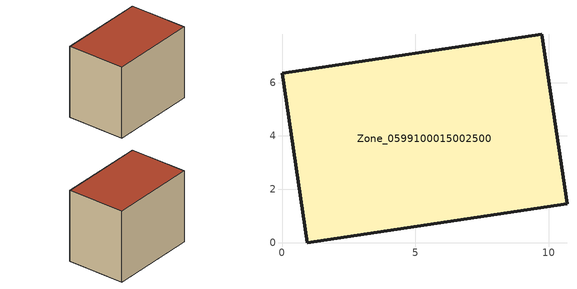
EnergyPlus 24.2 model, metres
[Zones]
Zone_0599100015002500
 floor ground (C_G): 10.69,1.45 0.95,0 0,6.36 9.74,7.81 z0.98
 wall outside (C_F): 0.95,0 10.69,1.45 9.74,7.81 0,6.36 0.95,0 z0.98:9.02
 roof outside (C_R): 9.74,7.81 0,6.36 0.95,0 10.69,1.45 z9.02
[BUILDING]
Pand.0599100015002500: North Axis=0; Terrain=City; Loads Convergence Tolerance Value=0.04; Temperature Convergence Tolerance Value=0.4; Solar Distribution=FullExterior; Maximum Number of Warmup Days=25; Minimum Number of Warmup Days=1
[Site:Location]
Rotterdam.The.Hague.AP_ZH_NLD Design_Conditions: Latitude=51.96; Longitude=4.45; Time Zone=1; Elevation=-4.5
[SITE:GROUNDTEMPERATURE:BUILDINGSURFACE]
18, 18, 18, 18, 18, 18, 18, 18, 18, 18, 18, 18
[MATERIAL] Thermal Absorptance=0.9; Solar Absorptance=0.7; Visible Absorptance=0.7
Name | Roughness | Thickness | Conductivity | Density | Specific Heat
G.TC.1965-1974 | MediumSmooth | 0.15 | 0.882353 | 540 | 1210
F.TC.1965-1974 | Rough | 0.3 | 0.697674 | 1920 | 840
R.TC.1965-1974 | MediumRough | 0.2 | 0.232558 | 1500 | 1000
[CONSTRUCTION]
C_G: G.TC.1965-1974
C_F: F.TC.1965-1974
C_R: R.TC.1965-1974
[ZONE]
Zone_0599100015002500: Type=1; Multiplier=1; Ceiling Height=Autocalculate; Volume=Autocalculate; Floor Area=autocalculate; Part of Total Floor Area=Yes
[ZONEINFILTRATION:DESIGNFLOWRATE]
Infil_Zone_0599100015002500: Zone or ZoneList or Space or SpaceList=Zone_0599100015002500; Schedule=AlwaysOn; Design Flow Rate Calculation Method=Flow/Area; Flow Rate per Floor Area=0.003; Constant Term Coefficient=1; Temperature Term Coefficient=0; Velocity Term Coefficient=0; Velocity Squared Term Coefficient=0
[HVACTEMPLATE:ZONE:IDEALLOADSAIRSYSTEM]
Zone_0599100015002500: Maximum Heating Supply Air Temperature=50; Minimum Cooling Supply Air Temperature=13; Maximum Heating Supply Air Humidity Ratio=0.0156; Minimum Cooling Supply Air Humidity Ratio=0.0077; Heating Limit=NoLimit; Cooling Limit=NoLimit; Dehumidification Control Type=ConstantSensibleHeatRatio; Cooling Sensible Heat Ratio=0.7; Dehumidification Setpoint=60; Humidification Control Type=None; Humidification Setpoint=30; Outdoor Air Method=None; Outdoor Air Flow Rate per Person=0.00944; Outdoor Air Flow Rate per Zone Floor Area=0; Outdoor Air Flow Rate per Zone=0; Demand Controlled Ventilation Type=None; Outdoor Air Economizer Type=NoEconomizer; Heat Recovery Type=None; Sensible Heat Recovery Effectiveness=0.7; Latent Heat Recovery Effectiveness=0.65
[ZONECONTROL:THERMOSTAT]
ThermostatControl_Zone_0599100015002500: Zone or ZoneList=Zone_0599100015002500; Control Type Schedule=DualSetpointControlType; Control 1=Thermostat_Zone_0599100015002500; Temperature Difference Between Cutout And Setpoint=0
[THERMOSTATSETPOINT:DUALSETPOINT]
Thermostat_Zone_0599100015002500: Heating Setpoint Temperature Schedule=HeatingSetpoint_Zone_0599100015002500; Cooling Setpoint Temperature Schedule=CoolingSetpoint_Zone_0599100015002500
[SCHEDULE:COMPACT]
HeatingSetpoint_Zone_0599100015002500: Through: 12/31, For: AllDays, Until: 24:00, 21
CoolingSetpoint_Zone_0599100015002500: Through: 12/31, For: AllDays, Until: 24:00, 24
DualSetpointControlType: Through: 12/31, For: AllDays, Until: 24:00, 4
AlwaysOn: Through: 12/31, For: AllDays, Until: 24:00, 1
